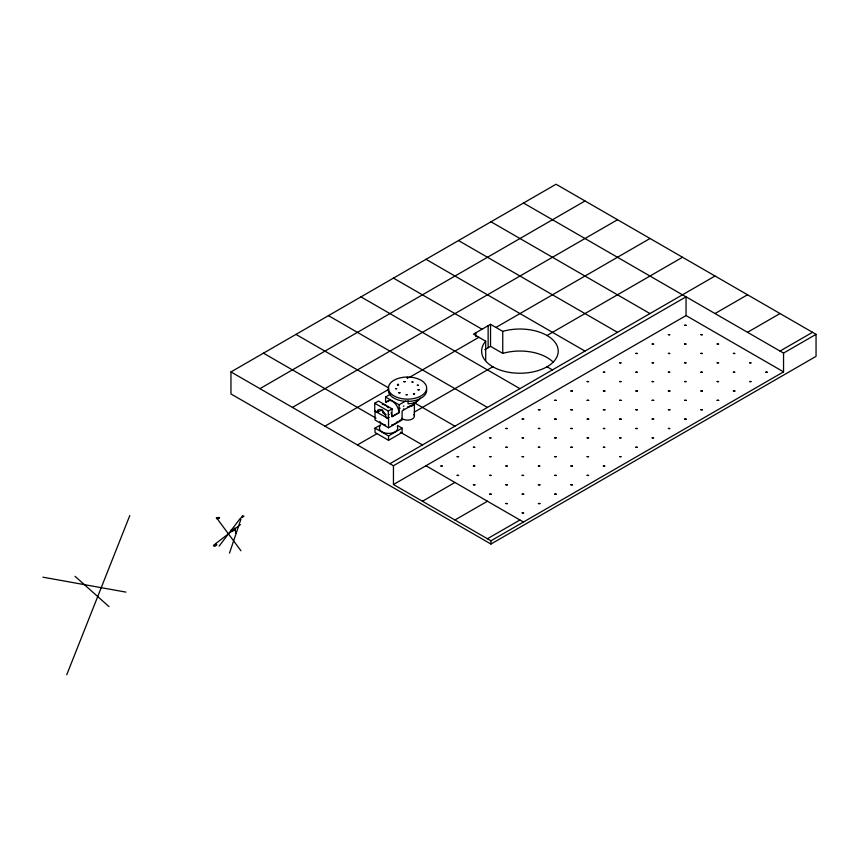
<?xml version="1.0" encoding="UTF-8"?>
<svg xmlns="http://www.w3.org/2000/svg" width="859" height="859" viewBox="0 0 859 859"><rect width="100%" height="100%" fill="white"/><g stroke="black" fill="none" stroke-linecap="round" stroke-linejoin="round"><path stroke-width="1.29" d="M408.283 377.724L406.747 377.745M229.503 553.121L240.928 519.169M389.31 414.425L388.74 414.779M400.133 408.197L399.628 408.519M403.934 405.985L403.365 406.339M403.934 408.798L403.365 409.152M66.744 674.766L129.806 515.518M215.276 545.519L213.805 545.615M389.31 417.259L388.708 417.603M219.099 546.152L240.262 518.407M216.704 544.971L215.695 545.261A1.149 0.666 0 0 1 214.439 546.088A1.149 0.666 0 0 1 213.73 545.014M234.55 529.82L232.8 530.067M216.221 544.917L215.201 544.896M387.924 401.593L388.708 401.411M215.824 543.511L240.434 524.634M230.964 371.926L556.063 184.234L816.05 334.334L816.05 356.356L490.951 544.048L230.964 393.937L230.964 371.926L393.454 465.739L686.051 296.817L783.548 353.103L816.05 334.334M259.933 388.655L584.979 200.995M292.436 407.413L617.481 219.754M490.543 324.315L473.492 334.162L485.7 341.206A38.301 22.109 0 0 0 514.015 372.978A38.301 22.109 0 0 0 557.77 347.712A38.301 22.109 0 0 0 502.751 331.37L490.543 324.315L490.543 346.327L502.751 353.382A38.301 22.109 0 0 1 553.421 362.412M324.938 426.182L388.612 389.417M409.442 377.391L478.903 337.286M495.954 327.44L649.973 238.523M381.965 409.711L377.187 412.47L374.749 411.064L374.749 403.247L378.54 401.056L392.08 408.884L391.811 416.54A9.191 5.304 60 0 0 391.081 412.674M385.573 402.205L385.573 396.998L390.04 394.421M374.749 411.064L388.558 418.73L388.558 427.803L375.018 419.976L375.018 410.913M484.798 349.645L490.543 346.327M374.749 403.247L388.289 411.064L392.08 408.884M385.573 396.998L399.124 404.814L405.813 400.949M377.187 412.47A6.131 3.543 60 0 1 381.514 409.968A6.131 3.543 60 0 1 385.852 417.474L386.12 417.324M391.811 416.54L399.124 412.631L399.124 404.814M385.852 417.474L388.558 418.73M392.08 416.701L399.124 412.631M397.588 425.506L402.098 428.115L402.098 432.485L388.558 440.313L375.018 432.485L375.018 428.115L380.655 424.851M357.43 444.941L377.112 433.58M399.102 420.889L402.57 418.881M414.145 412.202L492.841 366.761M547.011 335.493L682.476 257.281M388.558 427.803L402.098 419.976L402.098 410.913L414.285 403.88A9.578 5.53 0 0 0 417.034 400.541M242.496 516.152L242.174 516.345A2.921 1.686 0 0 0 243.247 516.495L241.121 517.719L243.967 516.216A2.362 1.364 0 0 1 242.517 516.13M375.018 428.115L388.558 435.932L402.098 428.115M389.932 463.71L714.978 276.04M393.454 465.739L393.454 484.508L686.051 315.575L783.548 371.861L783.548 353.103M715.032 313.535L747.47 294.809M422.435 501.237L454.926 482.468M747.523 332.304L779.972 313.567M454.926 519.996L487.429 501.237M780.026 351.063L812.474 332.336M487.429 538.754L519.931 519.996M393.454 484.508L490.951 540.794L783.548 371.861M377.563 410.484L378.454 411.042L377.187 411.225M232.284 530.304C237.696 530.883 231.533 527.737 234.582 529.541M42.95 577.184L125.929 592.119M523.507 203.025L685.997 296.838M491.004 221.794L649.973 313.567M458.513 240.552L617.481 332.336M426.01 259.321L584.979 351.095M393.454 278.112L482.017 329.233M547.011 366.761L552.423 369.896M360.963 296.87L519.931 388.655M328.46 315.64L487.429 407.413M295.958 334.398L388.794 387.989A19.145 11.06 0 0 0 406.532 401.378A19.145 11.06 0 0 0 426.558 389.191A19.145 11.06 0 0 0 399.703 377.992A19.145 11.06 0 0 0 396.278 397.041A19.145 11.06 0 0 0 426.558 389.224M414.317 402.731L454.926 426.182M263.466 353.167L376.017 418.15M400.38 432.217L422.435 444.941M425.957 465.739L523.453 522.025M231.78 530.314L233.111 531.087L231.007 530.239M216.275 544.531L214.911 544.219L216.769 544.627M75.034 576.325L108.996 606.615M218.283 520.189L240.95 550.769M234.786 527.92L235.871 533.138M686.051 296.817L686.051 315.575M502.751 331.37L502.751 353.382M490.951 540.794L490.951 544.048M488.137 325.701L488.137 347.712M485.7 341.206L485.7 360.469M475.886 332.777L475.886 336.664M414.403 403.655L414.403 416.164M408.046 400.691L408.046 403.784A13.025 7.516 0 0 0 420.18 398.007M407.531 377.251L407.531 378.164M388.558 435.932L388.558 440.313M388.289 411.064L388.289 418.891M231.264 530.1A2.556 1.471 0 0 1 232.66 530.132M386.12 414.596A6.131 3.533 0 0 1 382.717 410.28M386.303 402.474A9.191 5.304 60 0 1 393.562 402.055A9.191 5.304 60 0 1 398.844 412.47M382.319 404.396A9.191 5.304 60 0 1 388.289 407.842M397.32 426.504A9.191 5.304 0 0 1 388.085 433.408A9.191 5.304 0 0 1 380.129 425.989M397.32 421.586A9.191 5.304 0 0 1 391.597 424.99M385.519 424.99A9.191 5.304 0 0 1 379.796 421.586M414.263 403.172A6.893 3.984 0 0 1 409.313 406.221M415.176 402.409A7.656 4.424 0 0 1 407.585 406.801M413.716 414.392A6.893 3.984 0 0 1 410.881 419.611A6.893 3.984 0 0 1 401.701 418.269M399.961 392.756L398.823 392.788L399.961 392.756M403.966 381.664L405.115 381.664L403.966 381.664M419.181 389.793L418.043 389.825L419.181 389.793M396.643 388.665L395.494 388.644L396.611 388.762M412.943 382.072L411.805 382.04L412.943 382.105M397.449 384.8C399.489 384.929 398.447 385.133 397.588 384.692C399.489 383.715 397.363 384.413 397.459 384.768M413.458 394.045C414.349 395.494 415.488 392.316 413.458 394.045M417.356 385.251L418.494 385.283L417.367 385.208M440.903 466.007L442.428 466.05L440.914 465.965M457.149 456.623L458.685 456.677L457.16 456.58M457.149 475.392L458.685 475.435L457.16 475.349M473.406 447.249L474.92 447.335L473.438 447.152M473.406 466.007L474.93 466.05L473.416 465.965M473.406 484.766L474.93 484.82L473.406 484.766M489.651 437.865L491.176 437.95L489.684 437.779M489.651 456.623L491.176 456.677L489.662 456.58M489.651 475.392L491.176 475.435L489.662 475.349M489.651 494.15L491.176 494.193L489.651 494.15M505.897 428.48L507.422 428.577L505.93 428.394M505.897 447.249L507.422 447.335L505.93 447.152M505.897 466.007L507.433 466.05L505.908 465.965M505.897 484.766L507.433 484.82L505.897 484.766M505.897 503.535L507.433 503.578L505.897 503.535M522.154 419.106L523.679 419.149L522.154 419.106M522.154 437.865L523.679 437.907L522.165 437.822M522.154 456.623L523.679 456.677L522.165 456.58M522.154 475.392L523.679 475.435L522.165 475.349M522.154 494.15L523.679 494.193L522.154 494.15M522.154 512.92L523.679 512.963L522.165 512.866M538.4 409.722L539.924 409.764L538.4 409.722M538.4 428.48L539.924 428.523L538.41 428.437M538.4 447.249L539.924 447.292L538.41 447.195M538.4 466.007L539.924 466.05L538.41 465.965M538.4 484.766L539.924 484.82L538.4 484.766M538.4 503.535L539.924 503.578L538.4 503.535M554.646 400.337L556.181 400.38L554.646 400.337M554.646 419.106L556.181 419.149L554.646 419.106M554.646 437.865L556.181 437.907L554.646 437.865M554.646 456.623L556.181 456.677L554.646 456.623M554.646 475.392L556.181 475.435L554.646 475.392M554.646 494.15L556.181 494.193L554.646 494.15M570.902 390.952L572.427 391.006L570.902 390.952M570.902 409.722L572.427 409.764L570.902 409.722M570.902 428.48L572.427 428.523L570.902 428.48M570.902 447.249L572.427 447.292L570.902 447.249M570.902 466.007L572.427 466.05L570.902 466.007M570.902 484.766L572.427 484.82L570.902 484.766M587.148 381.579L588.673 381.621L587.159 381.525M587.148 400.337L588.673 400.38L587.148 400.337M587.148 419.106L588.673 419.149L587.148 419.106M587.148 437.865L588.673 437.95L587.18 437.779M587.148 456.623L588.673 456.677L587.159 456.58M587.148 475.392L588.673 475.435L587.159 475.349M603.394 372.194L604.919 372.237L603.405 372.151M603.394 390.952L604.919 391.006L603.394 390.952M603.394 409.722L604.919 409.764L603.394 409.722M603.394 428.48L604.919 428.577L603.426 428.394M603.394 447.249L604.919 447.335L603.426 447.152M603.394 466.007L604.919 466.05L603.405 465.965M619.65 362.809L621.175 362.852L619.661 362.766M619.65 381.579L621.175 381.621L619.661 381.525M619.65 400.337L621.175 400.38L619.65 400.337M619.65 419.106L621.175 419.149L619.65 419.106M619.65 437.865L621.164 437.95L619.683 437.779M619.65 456.623L621.175 456.677L619.661 456.58M635.896 353.436L637.421 353.521L635.928 353.339M635.896 372.194L637.421 372.237L635.907 372.151M635.896 390.952L637.421 391.006L635.896 390.952M635.896 409.722L637.421 409.764L635.896 409.722M635.896 428.48L637.421 428.577L635.928 428.394M635.896 447.249L637.421 447.335L635.928 447.152M652.142 344.051L653.667 344.137L652.174 343.965M652.142 362.809L653.667 362.852L652.153 362.766M652.142 381.579L653.667 381.621L652.153 381.525M652.142 400.337L653.667 400.38L652.142 400.337M652.142 419.106L653.667 419.149L652.142 419.106M652.142 437.865L653.667 437.95L652.174 437.779M668.399 334.666L669.913 334.763L668.431 334.581M668.399 353.436L669.913 353.521L668.431 353.339M668.399 372.194L669.923 372.237L668.409 372.151M668.399 390.952L669.923 391.006L668.399 390.952M668.399 409.722L669.923 409.764L668.399 409.722M668.399 428.48L669.913 428.577L668.431 428.394M684.644 325.282L686.169 325.336L684.644 325.282M684.644 344.051L686.169 344.137L684.677 343.965M684.644 362.809L686.169 362.852L684.655 362.766M684.644 381.579L686.169 381.621L684.655 381.525M684.644 400.337L686.169 400.38L684.644 400.337M684.644 419.106L686.169 419.149L684.644 419.106M700.89 334.666L702.415 334.763L700.923 334.581M700.89 353.436L702.415 353.521L700.923 353.339M700.89 372.194L702.415 372.237L700.901 372.151M700.89 390.952L702.415 391.006L700.89 390.952M700.89 409.722L702.415 409.764L700.89 409.722M717.147 344.051L718.661 344.137L717.179 343.965M717.147 362.809L718.672 362.852L717.158 362.766M717.147 381.579L718.672 381.621L717.158 381.525M717.147 400.337L718.672 400.38L717.147 400.337M733.393 353.436L734.917 353.521L733.425 353.339M733.393 372.194L734.917 372.237L733.403 372.151M733.393 390.952L734.917 391.006L733.393 390.952M749.639 362.809L751.163 362.852L749.649 362.766M749.639 381.579L751.163 381.621L749.649 381.525M765.895 372.194L767.42 372.237L765.906 372.151M407.08 394.7L405.942 394.678L407.059 394.796M216.393 517.923L217.263 518.782C215.792 520.618 223.769 516.023 216.393 517.923M218.787 517.902L217.563 518.6L216.715 518.117L218.787 517.902"/></g></svg>
